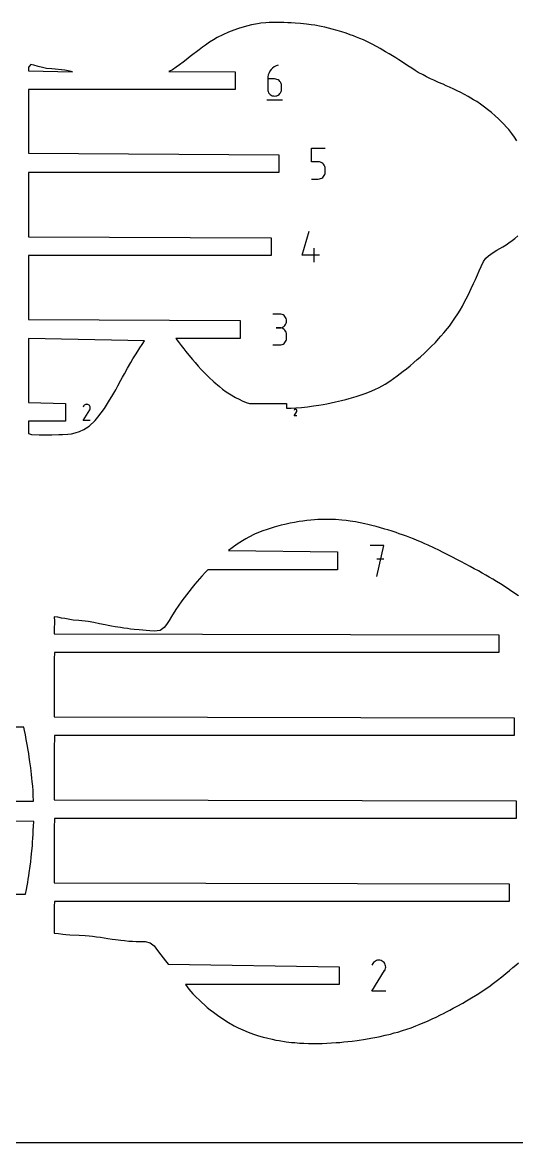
# Model space of a CAD drawing. Extents: x 0 to 600, y 0 to 900.
# Drawn here: x 295.1 to 371.6, y 0 to 173.6 of the extents above; entities that cross this region are included whole.
import ezdxf

# ---------------------------------------------------------------- set-up
doc = ezdxf.new("R2010")
doc.units = 0

msp = doc.modelspace()

# ---------------------------------------------------------------- linework, layer by layer
at = {"layer": 'annotation', "color": 1}
for p, q in [((334.065796, 166.719486), (333.813623, 166.52932)), ((334.345997, 166.873746), (334.065796, 166.719486)), ((334.65135, 166.988235), (334.345997, 166.873746)), ((334.65135, 166.988235), (334.65135, 166.988235)), ((333.073848, 165.175163), (333.050247, 164.850721)), ((333.142736, 165.486888), (333.073848, 165.175163)), ((333.254034, 165.782031), (333.142736, 165.486888)), ((333.404866, 166.056727), (333.254034, 165.782031)), ((333.592354, 166.307112), (333.404866, 166.056727)), ((333.813623, 166.52932), (333.592354, 166.307112)), ((333.050247, 164.850721), (333.050247, 163.255337)), ((334.116144, 164.850721), (333.050247, 164.850721)), ((333.050247, 163.255337), (333.050247, 163.255337)), ((333.050247, 163.255337), (333.067456, 163.063591)), ((334.307848, 164.833613), (334.116144, 164.850721)), ((334.488235, 164.784273), (334.307848, 164.833613)), ((334.654305, 164.705676), (334.488235, 164.784273)), ((334.803056, 164.600798), (334.654305, 164.705676)), ((334.93149, 164.472614), (334.803056, 164.600798)), ((335.036606, 164.324099), (334.93149, 164.472614)), ((335.115403, 164.15823), (335.036606, 164.324099)), ((335.164882, 163.977982), (335.115403, 164.15823)), ((335.182041, 163.786329), (335.164882, 163.977982)), ((335.164882, 163.063591), (335.182041, 163.255337)), ((335.182041, 163.255337), (335.182041, 163.786329)), ((335.182041, 163.786329), (335.182041, 163.786329)), ((332.916746, 161.588235), (335.316746, 161.588235)), ((333.067456, 163.063591), (333.117058, 162.883094)), ((333.117058, 162.883094), (333.196016, 162.716864)), ((333.196016, 162.716864), (333.301293, 162.567922)), ((333.301293, 162.567922), (333.429851, 162.439288)), ((333.429851, 162.439288), (333.578652, 162.333983)), ((333.578652, 162.333983), (333.74466, 162.255025)), ((333.74466, 162.255025), (333.924836, 162.205436)), ((333.924836, 162.205436), (334.116144, 162.188235)), ((334.116144, 162.188235), (334.307848, 162.205436)), ((334.116144, 162.188235), (334.116144, 162.188235)), ((334.307848, 162.205436), (334.488235, 162.255025)), ((334.488235, 162.255025), (334.654305, 162.333983)), ((334.654305, 162.333983), (334.803056, 162.439288)), ((334.803056, 162.439288), (334.93149, 162.567922)), ((334.93149, 162.567922), (335.036606, 162.716864)), ((335.036606, 162.716864), (335.115403, 162.883094)), ((335.115403, 162.883094), (335.164882, 163.063591)), ((339.811799, 151.993578), (339.811799, 154.131092)), ((339.811799, 154.131092), (341.943594, 154.131092)), ((340.877697, 151.993578), (339.811799, 151.993578)), ((341.069084, 151.97647), (340.877697, 151.993578)), ((341.249302, 151.927129), (341.069084, 151.97647)), ((341.415322, 151.848533), (341.249302, 151.927129)), ((341.564114, 151.743654), (341.415322, 151.848533)), ((341.692647, 151.61547), (341.564114, 151.743654)), ((341.797891, 151.466956), (341.692647, 151.61547)), ((341.876817, 151.301087), (341.797891, 151.466956)), ((341.926395, 151.120838), (341.876817, 151.301087)), ((341.943594, 150.929185), (341.926395, 151.120838)), ((339.811799, 149.331092), (340.877697, 149.331092)), ((340.877697, 149.331092), (341.069004, 149.348293)), ((340.877697, 149.331092), (340.877697, 149.331092)), ((341.069004, 149.348293), (341.249181, 149.397882)), ((341.249181, 149.397882), (341.415188, 149.476839)), ((341.415188, 149.476839), (341.56399, 149.582145)), ((341.56399, 149.582145), (341.692547, 149.710778)), ((341.692547, 149.710778), (341.797824, 149.85972)), ((341.797824, 149.85972), (341.876782, 150.02595)), ((341.876782, 150.02595), (341.926385, 150.206448)), ((341.926385, 150.206448), (341.943594, 150.398193)), ((341.943594, 150.398193), (341.943594, 150.929185)), ((341.943594, 150.929185), (341.943594, 150.929185)), ((338.403937, 137.54105), (339.468329, 141.273948)), ((341.069132, 137.54105), (338.403937, 137.54105)), ((340.270235, 136.473948), (340.270235, 138.605743)), ((334.896306, 128.411236), (333.830409, 128.411236)), ((335.08801, 128.394029), (334.896306, 128.411236)), ((335.268397, 128.344441), (335.08801, 128.394029)), ((335.434467, 128.265522), (335.268397, 128.344441)), ((335.583219, 128.160321), (335.434467, 128.265522)), ((335.711652, 128.031889), (335.583219, 128.160321)), ((335.816768, 127.883276), (335.711652, 128.031889)), ((335.711652, 126.659303), (335.816768, 126.808292)), ((335.895565, 127.717531), (335.816768, 127.883276)), ((335.816768, 126.808292), (335.895565, 126.974562)), ((335.945044, 127.537703), (335.895565, 127.717531)), ((335.895565, 126.974562), (335.945044, 127.155087)), ((335.962203, 127.346843), (335.945044, 127.537703)), ((335.945044, 127.155087), (335.962203, 127.346843)), ((335.962203, 127.346843), (335.962203, 127.346843)), ((334.896306, 126.279441), (334.362605, 126.279441)), ((334.362605, 126.279441), (334.896306, 126.279441)), ((334.896306, 126.279441), (335.08801, 126.296652)), ((335.08801, 126.262234), (334.896306, 126.279441)), ((334.896306, 126.279441), (334.896306, 126.279441)), ((335.08801, 126.296652), (335.268397, 126.346269)), ((335.268397, 126.212646), (335.08801, 126.262234)), ((335.268397, 126.346269), (335.434467, 126.425266)), ((335.434467, 126.133727), (335.268397, 126.212646)), ((335.434467, 126.425266), (335.583219, 126.530619)), ((335.583219, 126.028526), (335.434467, 126.133727)), ((335.583219, 126.530619), (335.711652, 126.659303)), ((335.711652, 125.900095), (335.583219, 126.028526)), ((335.816768, 125.751481), (335.711652, 125.900095)), ((335.895565, 125.585736), (335.816768, 125.751481)), ((335.945044, 125.405908), (335.895565, 125.585736)), ((335.962203, 125.215048), (335.945044, 125.405908)), ((335.962203, 124.681347), (335.962203, 125.215048)), ((335.962203, 125.215048), (335.962203, 125.215048)), ((333.830409, 123.616955), (334.896306, 123.616955)), ((334.896306, 123.616955), (335.08801, 123.634152)), ((334.896306, 123.616955), (334.896306, 123.616955)), ((335.08801, 123.634152), (335.268397, 123.683715)), ((335.268397, 123.683715), (335.434467, 123.762602)), ((335.434467, 123.762602), (335.583219, 123.86777)), ((335.583219, 123.86777), (335.711652, 123.996177)), ((335.711652, 123.996177), (335.816768, 124.144781)), ((335.816768, 124.144781), (335.895565, 124.310539)), ((335.895565, 124.310539), (335.945044, 124.490408)), ((335.945044, 124.490408), (335.962203, 124.681347)), ((304.45782, 111.900218), (305.491516, 113.564336)), ((304.532851, 114.138998), (304.459399, 113.998097)), ((304.591141, 114.221654), (304.532851, 114.138998)), ((304.661076, 114.290652), (304.591141, 114.221654)), ((304.740529, 114.345441), (304.661076, 114.290652)), ((304.827373, 114.385467), (304.740529, 114.345441)), ((304.919481, 114.410178), (304.827373, 114.385467)), ((305.014726, 114.419022), (304.919481, 114.410178)), ((305.110981, 114.411445), (305.014726, 114.419022)), ((305.206119, 114.386895), (305.110981, 114.411445)), ((305.298014, 114.344821), (305.206119, 114.386895)), ((305.380204, 114.286458), (305.298014, 114.344821)), ((305.298014, 114.344821), (305.298014, 114.344821)), ((305.448923, 114.216423), (305.380204, 114.286458)), ((305.503562, 114.136862), (305.448923, 114.216423)), ((305.491516, 113.564336), (305.492752, 113.565865)), ((305.491516, 113.564336), (305.491516, 113.564336)), ((305.492752, 113.565865), (305.493937, 113.567407)), ((305.493937, 113.567407), (305.495079, 113.568975)), ((305.495079, 113.568975), (305.496186, 113.570583)), ((305.496186, 113.570583), (305.497265, 113.572242)), ((305.497265, 113.572242), (305.498326, 113.573966)), ((305.498326, 113.573966), (305.499374, 113.575768)), ((305.499374, 113.575768), (305.500419, 113.577661)), ((305.500419, 113.577661), (305.501467, 113.579658)), ((305.501467, 113.579658), (305.544148, 113.671298)), ((305.501467, 113.579658), (305.501467, 113.579658)), ((305.543508, 114.049922), (305.503562, 114.136862)), ((305.568151, 113.95775), (305.543508, 114.049922)), ((305.544148, 113.671298), (305.569082, 113.766291)), ((305.576879, 113.86249), (305.568151, 113.95775)), ((305.569082, 113.766291), (305.576879, 113.86249)), ((337.126657, 112.64993), (337.545022, 113.323444)), ((337.157024, 113.556025), (337.127297, 113.498999)), ((337.180616, 113.589478), (337.157024, 113.556025)), ((337.208921, 113.617404), (337.180616, 113.589478)), ((337.241077, 113.639578), (337.208921, 113.617404)), ((337.276225, 113.655778), (337.241077, 113.639578)), ((337.313504, 113.665779), (337.276225, 113.655778)), ((337.352052, 113.669358), (337.313504, 113.665779)), ((337.391009, 113.666292), (337.352052, 113.669358)), ((337.429514, 113.656356), (337.391009, 113.666292)), ((337.466707, 113.639327), (337.429514, 113.656356)), ((337.499971, 113.615706), (337.466707, 113.639327)), ((337.466707, 113.639327), (337.466707, 113.639327)), ((337.527784, 113.587361), (337.499971, 113.615706)), ((337.549897, 113.555161), (337.527784, 113.587361)), ((337.545022, 113.323444), (337.545522, 113.324063)), ((337.545022, 113.323444), (337.545022, 113.323444)), ((337.545522, 113.324063), (337.546002, 113.324687)), ((337.546002, 113.324687), (337.546464, 113.325322)), ((337.546464, 113.325322), (337.546912, 113.325972)), ((337.546912, 113.325972), (337.547349, 113.326643)), ((337.547349, 113.326643), (337.547778, 113.327341)), ((337.547778, 113.327341), (337.548203, 113.328071)), ((337.548203, 113.328071), (337.548625, 113.328837)), ((337.548625, 113.328837), (337.54905, 113.329645)), ((337.54905, 113.329645), (337.566324, 113.366734)), ((337.54905, 113.329645), (337.54905, 113.329645)), ((337.566065, 113.519974), (337.549897, 113.555161)), ((337.576038, 113.482669), (337.566065, 113.519974)), ((337.566324, 113.366734), (337.576415, 113.40518)), ((337.579571, 113.444115), (337.576038, 113.482669)), ((337.576415, 113.40518), (337.579571, 113.444115)), ((305.576499, 111.900218), (304.45782, 111.900218)), ((337.579417, 112.64993), (337.126657, 112.64993)), ((351.027464, 92.560584), (348.89296, 92.560584)), ((349.960363, 87.760584), (351.027464, 92.560584)), ((351.027464, 90.42307), (349.960363, 90.42307)), ((349.443325, 27.898637), (349.332246, 27.741125)), ((349.576596, 28.030124), (349.443325, 27.898637)), ((349.728004, 28.134531), (349.576596, 28.030124)), ((349.893496, 28.210806), (349.728004, 28.134531)), ((350.06902, 28.257896), (349.893496, 28.210806)), ((350.250523, 28.274748), (350.06902, 28.257896)), ((350.43395, 28.26031), (350.250523, 28.274748)), ((350.615249, 28.213528), (350.43395, 28.26031)), ((350.790367, 28.133349), (350.615249, 28.213528)), ((350.946991, 28.022131), (350.790367, 28.133349)), ((350.790367, 28.133349), (350.790367, 28.133349)), ((351.077946, 27.88867), (350.946991, 28.022131)), ((351.182067, 27.737056), (351.077946, 27.88867)), ((349.189263, 23.474826), (351.159111, 26.646029)), ((349.332246, 27.741125), (349.192273, 27.472619)), ((351.159111, 26.646029), (351.161466, 26.648943)), ((351.159111, 26.646029), (351.159111, 26.646029)), ((351.161466, 26.648943), (351.163725, 26.651882)), ((351.163725, 26.651882), (351.165901, 26.65487)), ((351.165901, 26.65487), (351.168011, 26.657933)), ((351.168011, 26.657933), (351.170068, 26.661094)), ((351.170068, 26.661094), (351.172089, 26.66438)), ((351.172089, 26.66438), (351.174087, 26.667814)), ((351.174087, 26.667814), (351.176077, 26.671422)), ((351.176077, 26.671422), (351.178075, 26.675228)), ((351.178075, 26.675228), (351.25941, 26.84986)), ((351.178075, 26.675228), (351.178075, 26.675228)), ((351.258189, 27.57138), (351.182067, 27.737056)), ((351.30515, 27.395732), (351.258189, 27.57138)), ((351.25941, 26.84986), (351.306924, 27.030882)), ((351.321783, 27.214202), (351.30515, 27.395732)), ((351.306924, 27.030882), (351.321783, 27.214202)), ((351.321058, 23.474826), (349.189263, 23.474826))]:
    msp.add_line(p, q, dxfattribs=at)
at = {"layer": 'boundary', "color": 5}
for p, q in [((334.915004, 173.609786), (333.966248, 173.599784)), ((335.542483, 173.594159), (334.915004, 173.609786)), ((326.998368, 172.10712), (326.07892, 171.692816)), ((327.815356, 172.431153), (326.998368, 172.10712)), ((328.516814, 172.670044), (327.815356, 172.431153)), ((329.038807, 172.828244), (328.516814, 172.670044)), ((329.966863, 173.080477), (329.038807, 172.828244)), ((330.544513, 173.211257), (329.966863, 173.080477)), ((331.482406, 173.396479), (330.544513, 173.211257)), ((332.010228, 173.473215), (331.482406, 173.396479)), ((332.754313, 173.546163), (332.010228, 173.473215)), ((333.262243, 173.576694), (332.754313, 173.546163)), ((333.966248, 173.599784), (333.262243, 173.576694)), ((336.176705, 173.565981), (335.542483, 173.594159)), ((336.692977, 173.533328), (336.176705, 173.565981)), ((337.290038, 173.49147), (336.692977, 173.533328)), ((338.151089, 173.42331), (337.290038, 173.49147)), ((339.059493, 173.333409), (338.151089, 173.42331)), ((339.804951, 173.240042), (339.059493, 173.333409)), ((340.367205, 173.16329), (339.804951, 173.240042)), ((341.304564, 172.982382), (340.367205, 173.16329)), ((341.877727, 172.853596), (341.304564, 172.982382)), ((342.451549, 172.726322), (341.877727, 172.853596)), ((343.038807, 172.574543), (342.451549, 172.726322)), ((343.784932, 172.370442), (343.038807, 172.574543)), ((344.514777, 172.149261), (343.784932, 172.370442)), ((345.206721, 171.9231), (344.514777, 172.149261)), ((345.814538, 171.705587), (345.206721, 171.9231)), ((324.039402, 170.528743), (323.393977, 170.079417)), ((324.632493, 170.916247), (324.039402, 170.528743)), ((325.209034, 171.249965), (324.632493, 170.916247)), ((326.07892, 171.692816), (325.209034, 171.249965)), ((346.313275, 171.519139), (345.814538, 171.705587)), ((346.80478, 171.334093), (346.313275, 171.519139)), ((347.337593, 171.129826), (346.80478, 171.334093)), ((347.877529, 170.890003), (347.337593, 171.129826)), ((348.420346, 170.635718), (347.877529, 170.890003)), ((349.129045, 170.284037), (348.420346, 170.635718)), ((349.984884, 169.832778), (349.129045, 170.284037)), ((321.464832, 168.63541), (321.046169, 168.34035)), ((322.005431, 169.048595), (321.464832, 168.63541)), ((322.412872, 169.373914), (322.005431, 169.048595)), ((322.943731, 169.768599), (322.412872, 169.373914)), ((323.393977, 170.079417), (322.943731, 169.768599)), ((350.481332, 169.559508), (349.984884, 169.832778)), ((351.315165, 169.061983), (350.481332, 169.559508)), ((351.852872, 168.749094), (351.315165, 169.061983)), ((352.362499, 168.449259), (351.852872, 168.749094)), ((352.899254, 168.115077), (352.362499, 168.449259)), ((296.346031, 167.093823), (296.010028, 166.655142)), ((296.854872, 166.967336), (296.346031, 167.093823)), ((297.515595, 166.796875), (296.854872, 166.967336)), ((298.163501, 166.623907), (297.515595, 166.796875)), ((319.402702, 167.022278), (318.875584, 166.647274)), ((319.941175, 167.441392), (319.402702, 167.022278)), ((320.40698, 167.833069), (319.941175, 167.441392)), ((321.046169, 168.34035), (320.40698, 167.833069)), ((353.359627, 167.818359), (352.899254, 168.115077)), ((354.07262, 167.348979), (353.359627, 167.818359)), ((354.769821, 166.894957), (354.07262, 167.348979)), ((355.363468, 166.497271), (354.769821, 166.894957)), ((296.010028, 166.655142), (296.01038, 166.111235)), ((296.01038, 166.111235), (302.815522, 165.961235)), ((298.783209, 166.484938), (298.163501, 166.623907)), ((299.628536, 166.427132), (298.783209, 166.484938)), ((301.613825, 166.21032), (299.628536, 166.427132)), ((302.148418, 166.099844), (301.613825, 166.21032)), ((302.815522, 165.961235), (302.148418, 166.099844)), ((318.287573, 166.27994), (317.737604, 165.983488)), ((317.737604, 165.983488), (327.989746, 165.961235)), ((318.875584, 166.647274), (318.287573, 166.27994)), ((327.989746, 165.961235), (327.989746, 163.215235)), ((355.882899, 166.164672), (355.363468, 166.497271)), ((356.355152, 165.869797), (355.882899, 166.164672)), ((357.113938, 165.463287), (356.355152, 165.869797)), ((357.629143, 165.194676), (357.113938, 165.463287)), ((358.278182, 164.884111), (357.629143, 165.194676)), ((296.019483, 163.215235), (296.009182, 161.024408)), ((327.989746, 163.215235), (296.019483, 163.215235)), ((358.794831, 164.644089), (358.278182, 164.884111)), ((359.521646, 164.317586), (358.794831, 164.644089)), ((360.201651, 164.014971), (359.521646, 164.317586)), ((360.698561, 163.79635), (360.201651, 164.014971)), ((361.223892, 163.564836), (360.698561, 163.79635)), ((361.877015, 163.265421), (361.223892, 163.564836)), ((362.412145, 163.007865), (361.877015, 163.265421)), ((362.957954, 162.73527), (362.412145, 163.007865)), ((363.520869, 162.441756), (362.957954, 162.73527)), ((364.079317, 162.138604), (363.520869, 162.441756)), ((364.93668, 161.635013), (364.079317, 162.138604)), ((365.410275, 161.335407), (364.93668, 161.635013)), ((296.009182, 161.024408), (296.009236, 158.666334)), ((365.994941, 160.936119), (365.410275, 161.335407)), ((366.628199, 160.476627), (365.994941, 160.936119)), ((367.101347, 160.108782), (366.628199, 160.476627)), ((367.688379, 159.636352), (367.101347, 160.108782)), ((296.009236, 158.666334), (296.009236, 156.995035)), ((368.297075, 159.10834), (367.688379, 159.636352)), ((368.798679, 158.63951), (368.297075, 159.10834)), ((369.208224, 158.242869), (368.798679, 158.63951)), ((369.63644, 157.815395), (369.208224, 158.242869)), ((296.009236, 156.995035), (296.009197, 153.92605)), ((370.043368, 157.380145), (369.63644, 157.815395)), ((370.376564, 156.992896), (370.043368, 157.380145)), ((370.835437, 156.415311), (370.376564, 156.992896)), ((371.264079, 155.831787), (370.835437, 156.415311)), ((371.642511, 155.276462), (371.264079, 155.831787)), ((296.009197, 153.92605), (296.009182, 153.337395)), ((296.009182, 153.337395), (334.751299, 153.104092)), ((334.751299, 153.104092), (334.751299, 150.358092)), ((296.019483, 150.358092), (296.009182, 149.579138)), ((296.009182, 149.579138), (296.009182, 148.61141)), ((334.751299, 150.358092), (296.019483, 150.358092)), ((296.009182, 148.61141), (296.009183, 146.038655)), ((296.009183, 146.038655), (296.009183, 143.512963)), ((296.009183, 143.512963), (296.009182, 141.929139)), ((296.009182, 141.929139), (296.009183, 140.396948)), ((296.009183, 140.396948), (333.610136, 140.246948)), ((333.610136, 140.246948), (333.610136, 137.500948)), ((369.440591, 138.838071), (369.957252, 139.148786)), ((369.957252, 139.148786), (370.406859, 139.448154)), ((370.406859, 139.448154), (370.91498, 139.802432)), ((370.91498, 139.802432), (371.334362, 140.14084)), ((371.334362, 140.14084), (371.807746, 140.554813)), ((296.019482, 137.500948), (296.009182, 135.802657)), ((333.610136, 137.500948), (296.019482, 137.500948)), ((366.851923, 137.088175), (367.237471, 137.450241)), ((367.237471, 137.450241), (367.944797, 137.93512)), ((367.944797, 137.93512), (368.552488, 138.300579)), ((368.552488, 138.300579), (369.440591, 138.838071)), ((296.009182, 135.802657), (296.009183, 133.31605)), ((365.803893, 135.094094), (366.108213, 135.759468)), ((366.108213, 135.759468), (366.482626, 136.556831)), ((366.482626, 136.556831), (366.851923, 137.088175)), ((364.926467, 133.168285), (365.208049, 133.78877)), ((365.208049, 133.78877), (365.514474, 134.463647)), ((365.514474, 134.463647), (365.803893, 135.094094)), ((296.009183, 133.31605), (296.009182, 129.794633)), ((364.335071, 131.888503), (364.569573, 132.390181)), ((364.569573, 132.390181), (364.926467, 133.168285)), ((363.196376, 129.64273), (363.593808, 130.385817)), ((363.593808, 130.385817), (363.97567, 131.141513)), ((363.97567, 131.141513), (364.335071, 131.888503)), ((296.009182, 129.794633), (296.009183, 127.539805)), ((362.489077, 128.448519), (362.847163, 129.034778)), ((362.847163, 129.034778), (363.196376, 129.64273)), ((296.009183, 127.539805), (328.769908, 127.389805)), ((328.769908, 127.389805), (328.769908, 124.643804)), ((361.179125, 126.557726), (361.502785, 126.987881)), ((361.502785, 126.987881), (362.046992, 127.768132)), ((362.046992, 127.768132), (362.489077, 128.448519)), ((359.88578, 124.968779), (360.317347, 125.475666)), ((360.317347, 125.475666), (360.867262, 126.151149)), ((360.867262, 126.151149), (361.179125, 126.557726)), ((296.019575, 124.643804), (296.009182, 121.272917)), ((313.983015, 124.253396), (296.019575, 124.643804)), ((313.243451, 123.183757), (313.593465, 123.70677)), ((313.593465, 123.70677), (313.983015, 124.253396)), ((318.814456, 124.643804), (319.187699, 124.161471)), ((328.769908, 124.643804), (318.814456, 124.643804)), ((319.187699, 124.161471), (319.661556, 123.534801)), ((319.661556, 123.534801), (320.065828, 123.008547)), ((357.906393, 122.904188), (358.377861, 123.367725)), ((358.377861, 123.367725), (359.020506, 124.026336)), ((359.020506, 124.026336), (359.520776, 124.561867)), ((359.520776, 124.561867), (359.88578, 124.968779)), ((312.187926, 121.471919), (312.550802, 122.073587)), ((312.550802, 122.073587), (312.912519, 122.657486)), ((312.912519, 122.657486), (313.243451, 123.183757)), ((320.065828, 123.008547), (320.378558, 122.603956)), ((320.378558, 122.603956), (320.834248, 122.026112)), ((320.834248, 122.026112), (321.38009, 121.369853)), ((356.2118, 121.346854), (356.667964, 121.752487)), ((356.667964, 121.752487), (357.399555, 122.421407)), ((357.399555, 122.421407), (357.906393, 122.904188)), ((296.009182, 121.272917), (296.009183, 119.256008)), ((310.847567, 119.123629), (311.35483, 120.02229)), ((311.35483, 120.02229), (311.858177, 120.908747)), ((311.858177, 120.908747), (312.187926, 121.471919)), ((321.38009, 121.369853), (321.796571, 120.875296)), ((321.796571, 120.875296), (322.274207, 120.34368)), ((322.274207, 120.34368), (322.751896, 119.829085)), ((322.751896, 119.829085), (323.291594, 119.267455)), ((354.039608, 119.55729), (354.53292, 119.943203)), ((354.53292, 119.943203), (355.09956, 120.401705)), ((355.09956, 120.401705), (355.686691, 120.894356)), ((355.686691, 120.894356), (356.2118, 121.346854)), ((296.009183, 119.256008), (296.009182, 117.664104)), ((309.844811, 117.298435), (310.310483, 118.142518)), ((310.310483, 118.142518), (310.581281, 118.6371)), ((310.581281, 118.6371), (310.847567, 119.123629)), ((323.291594, 119.267455), (323.916152, 118.650794)), ((323.916152, 118.650794), (324.693149, 117.928376)), ((351.94862, 118.028019), (352.521615, 118.426032)), ((352.521615, 118.426032), (353.101145, 118.8486)), ((353.101145, 118.8486), (353.547392, 119.179687)), ((353.547392, 119.179687), (354.039608, 119.55729)), ((296.009182, 117.664104), (296.009224, 114.682661)), ((309.201989, 116.149717), (309.514235, 116.688853)), ((309.514235, 116.688853), (309.844811, 117.298435)), ((324.693149, 117.928376), (325.579811, 117.170384)), ((325.579811, 117.170384), (326.066178, 116.786444)), ((326.066178, 116.786444), (326.638207, 116.374228)), ((326.638207, 116.374228), (327.154613, 116.031367)), ((348.159469, 116.11438), (348.796836, 116.35983)), ((348.796836, 116.35983), (349.643736, 116.723989)), ((349.643736, 116.723989), (350.288519, 117.033308)), ((350.288519, 117.033308), (351.231053, 117.552092)), ((351.231053, 117.552092), (351.94862, 118.028019)), ((296.009224, 114.682661), (301.74192, 114.532661)), ((308.248794, 114.564772), (308.548783, 115.03786)), ((308.548783, 115.03786), (308.896993, 115.630685)), ((308.896993, 115.630685), (309.201989, 116.149717)), ((327.154613, 116.031367), (328.059389, 115.495414)), ((328.059389, 115.495414), (328.611484, 115.210718)), ((328.611484, 115.210718), (329.094834, 114.978718)), ((329.094834, 114.978718), (329.700953, 114.725548)), ((329.700953, 114.725548), (330.241706, 114.532661)), ((342.216436, 114.51331), (342.871863, 114.647542)), ((342.871863, 114.647542), (343.542448, 114.790275)), ((343.542448, 114.790275), (344.489944, 115.01106)), ((344.489944, 115.01106), (345.126861, 115.172108)), ((345.126861, 115.172108), (345.656016, 115.315606)), ((345.656016, 115.315606), (346.773662, 115.647298)), ((346.773662, 115.647298), (347.52018, 115.886498)), ((347.52018, 115.886498), (348.159469, 116.11438)), ((301.74192, 114.532661), (301.74192, 111.786661)), ((306.750729, 112.403971), (307.256489, 113.07623)), ((307.256489, 113.07623), (307.757796, 113.794812)), ((307.757796, 113.794812), (308.248794, 114.564772)), ((330.241706, 114.532661), (335.951859, 114.532661)), ((335.951859, 114.532661), (335.951859, 113.82805)), ((335.951859, 113.82805), (336.67559, 113.845132)), ((336.67559, 113.845132), (337.380495, 113.880742)), ((337.380495, 113.880742), (338.278274, 113.949115)), ((338.278274, 113.949115), (339.233629, 114.047535)), ((339.233629, 114.047535), (340.130304, 114.164436)), ((340.130304, 114.164436), (340.960405, 114.290744)), ((340.960405, 114.290744), (341.642994, 114.40664)), ((341.642994, 114.40664), (342.216436, 114.51331)), ((296.019483, 111.786661), (296.009182, 111.636662)), ((296.009182, 111.636662), (296.009182, 110.996497)), ((301.74192, 111.786661), (296.019483, 111.786661)), ((305.381061, 111.051004), (306.319099, 111.910182)), ((306.319099, 111.910182), (306.750729, 112.403971)), ((296.009177, 110.476906), (296.008055, 109.907219)), ((296.008055, 109.907219), (296.482812, 109.726155)), ((296.009182, 110.996497), (296.009177, 110.476906)), ((296.482812, 109.726155), (297.659465, 109.703024)), ((297.659465, 109.703024), (298.423342, 109.697376)), ((298.423342, 109.697376), (299.617851, 109.71097)), ((299.617851, 109.71097), (300.682417, 109.722699)), ((300.682417, 109.722699), (301.261724, 109.73805)), ((301.261724, 109.73805), (302.116692, 109.77879)), ((302.116692, 109.77879), (302.643228, 109.850076)), ((302.643228, 109.850076), (303.258771, 109.991087)), ((303.258771, 109.991087), (303.898634, 110.210989)), ((303.898634, 110.210989), (304.570643, 110.527455)), ((304.570643, 110.527455), (305.381061, 111.051004)), ((335.137263, 95.66774), (334.034405, 95.373324)), ((335.708481, 95.806183), (335.137263, 95.66774)), ((336.510252, 95.980059), (335.708481, 95.806183)), ((337.212182, 96.118522), (336.510252, 95.980059)), ((337.919495, 96.236877), (337.212182, 96.118522)), ((338.510449, 96.324835), (337.919495, 96.236877)), ((339.114206, 96.402194), (338.510449, 96.324835)), ((339.749368, 96.469745), (339.114206, 96.402194)), ((340.282096, 96.514916), (339.749368, 96.469745)), ((340.800475, 96.548933), (340.282096, 96.514916)), ((341.396061, 96.572422), (340.800475, 96.548933)), ((342.46251, 96.581454), (341.396061, 96.572422)), ((343.024671, 96.566698), (342.46251, 96.581454)), ((343.560845, 96.545463), (343.024671, 96.566698)), ((344.51663, 96.476265), (343.560845, 96.545463)), ((345.181011, 96.407299), (344.51663, 96.476265)), ((345.832372, 96.323223), (345.181011, 96.407299)), ((346.644911, 96.193141), (345.832372, 96.323223)), ((347.374905, 96.057425), (346.644911, 96.193141)), ((348.071603, 95.911732), (347.374905, 96.057425)), ((348.571819, 95.796614), (348.071603, 95.911732)), ((349.197211, 95.643609), (348.571819, 95.796614)), ((349.820892, 95.480488), (349.197211, 95.643609)), ((330.152424, 93.855907), (329.669714, 93.585789)), ((330.998865, 94.274587), (330.152424, 93.855907)), ((331.627188, 94.554569), (330.998865, 94.274587)), ((332.294297, 94.815094), (331.627188, 94.554569)), ((332.953228, 95.042985), (332.294297, 94.815094)), ((334.034405, 95.373324), (332.953228, 95.042985)), ((350.340966, 95.337603), (349.820892, 95.480488)), ((351.185691, 95.092144), (350.340966, 95.337603)), ((351.672684, 94.943906), (351.185691, 95.092144)), ((352.316212, 94.738344), (351.672684, 94.943906)), ((352.937976, 94.532978), (352.316212, 94.738344)), ((353.432788, 94.363223), (352.937976, 94.532978)), ((353.93877, 94.184465), (353.432788, 94.363223)), ((354.528777, 93.96798), (353.93877, 94.184465)), ((355.079767, 93.760087), (354.528777, 93.96798)), ((355.621316, 93.550372), (355.079767, 93.760087)), ((327.523075, 92.170381), (326.981819, 91.75274)), ((328.341165, 92.756231), (327.523075, 92.170381)), ((329.136889, 93.275853), (328.341165, 92.756231)), ((329.669714, 93.585789), (329.136889, 93.275853)), ((356.217711, 93.309948), (355.621316, 93.550372)), ((356.840509, 93.048664), (356.217711, 93.309948)), ((357.372954, 92.818377), (356.840509, 93.048664)), ((357.913623, 92.576121), (357.372954, 92.818377)), ((358.801132, 92.164608), (357.913623, 92.576121)), ((359.650996, 91.753799), (358.801132, 92.164608)), ((326.981819, 91.75274), (343.833965, 91.533584)), ((343.833965, 91.533584), (343.833965, 88.787584)), ((360.128011, 91.516628), (359.650996, 91.753799)), ((360.924957, 91.114382), (360.128011, 91.516628)), ((361.689563, 90.724013), (360.924957, 91.114382)), ((362.352418, 90.383084), (361.689563, 90.724013)), ((363.072561, 90.006993), (362.352418, 90.383084)), ((323.767603, 88.787584), (323.398083, 88.396442)), ((343.833965, 88.787584), (323.767603, 88.787584)), ((363.640487, 89.706982), (363.072561, 90.006993)), ((364.37814, 89.308482), (363.640487, 89.706982)), ((365.038474, 88.947094), (364.37814, 89.308482)), ((365.673253, 88.594701), (365.038474, 88.947094)), ((366.286189, 88.249226), (365.673253, 88.594701)), ((322.853877, 87.794154), (321.775315, 86.522109)), ((323.398083, 88.396442), (322.853877, 87.794154)), ((366.821197, 87.94354), (366.286189, 88.249226)), ((367.342686, 87.640729), (366.821197, 87.94354)), ((367.923033, 87.299159), (367.342686, 87.640729)), ((368.492751, 86.957377), (367.923033, 87.299159)), ((369.0883, 86.590411), (368.492751, 86.957377)), ((320.834529, 85.351792), (320.095738, 84.426527)), ((321.366734, 86.029221), (320.834529, 85.351792)), ((321.775315, 86.522109), (321.366734, 86.029221)), ((369.663856, 86.226824), (369.0883, 86.590411)), ((370.480468, 85.690834), (369.663856, 86.226824)), ((371.033871, 85.3219), (370.480468, 85.690834)), ((371.881616, 84.738762), (371.033871, 85.3219)), ((319.774702, 83.980851), (319.15849, 83.126665)), ((320.095738, 84.426527), (319.774702, 83.980851)), ((318.828314, 82.618948), (318.16057, 81.540001)), ((319.15849, 83.126665), (318.828314, 82.618948)), ((300.020389, 80.787716), (300.002352, 79.478265)), ((300.536706, 81.406385), (300.003962, 81.502597)), ((300.003962, 81.502597), (300.020389, 80.787716)), ((301.114622, 81.30269), (300.536706, 81.406385)), ((301.624026, 81.209707), (301.114622, 81.30269)), ((302.153802, 81.117125), (301.624026, 81.209707)), ((302.908272, 80.971344), (302.153802, 81.117125)), ((303.812652, 80.903139), (302.908272, 80.971344)), ((305.244914, 80.781932), (303.812652, 80.903139)), ((306.133306, 80.582431), (305.244914, 80.781932)), ((306.983512, 80.399759), (306.133306, 80.582431)), ((307.860399, 80.228147), (306.983512, 80.399759)), ((308.368024, 80.131295), (307.860399, 80.228147)), ((308.87385, 80.039969), (308.368024, 80.131295)), ((309.435847, 79.939272), (308.87385, 80.039969)), ((310.258418, 79.806451), (309.435847, 79.939272)), ((317.389886, 80.272505), (317.0091, 79.835864)), ((317.785979, 80.917837), (317.389886, 80.272505)), ((318.16057, 81.540001), (317.785979, 80.917837)), ((300.002352, 79.478265), (300.002352, 78.826437)), ((300.002352, 78.826437), (368.839291, 78.67644)), ((310.781566, 79.732899), (310.258418, 79.806451)), ((311.313965, 79.661931), (310.781566, 79.732899)), ((311.82662, 79.597546), (311.313965, 79.661931)), ((312.375029, 79.532152), (311.82662, 79.597546)), ((313.147707, 79.456517), (312.375029, 79.532152)), ((313.725509, 79.41062), (313.147707, 79.456517)), ((314.240695, 79.371486), (313.725509, 79.41062)), ((314.800669, 79.337455), (314.240695, 79.371486)), ((315.483683, 79.267011), (314.800669, 79.337455)), ((316.389115, 79.387824), (315.483683, 79.267011)), ((317.0091, 79.835864), (316.389115, 79.387824)), ((368.839291, 78.67644), (368.839291, 75.93044)), ((300.012652, 75.93044), (300.002352, 74.931034)), ((300.002352, 74.931034), (300.002352, 73.41669)), ((368.839291, 75.93044), (300.012652, 75.93044)), ((300.002352, 73.41669), (300.002352, 70.120813)), ((300.002352, 70.120813), (300.002352, 69.493262)), ((300.002352, 69.493262), (300.002352, 68.93717)), ((300.002352, 68.93717), (300.002352, 65.969295)), ((295.298243, 64.390227), (224.395729, 64.629388)), ((295.404375, 63.865535), (295.298243, 64.390227)), ((300.002352, 65.969295), (371.194904, 65.819296)), ((371.194904, 65.819296), (371.194904, 63.073296)), ((295.534035, 63.202319), (295.404375, 63.865535)), ((295.667254, 62.476801), (295.534035, 63.202319)), ((300.012652, 63.073296), (300.002352, 60.925296)), ((371.194904, 63.073296), (300.012652, 63.073296)), ((295.800841, 61.713627), (295.667254, 62.476801)), ((295.949536, 60.814995), (295.800841, 61.713627)), ((296.032584, 60.290288), (295.949536, 60.814995)), ((300.002352, 60.925296), (300.002352, 57.921559)), ((296.116569, 59.734337), (296.032584, 60.290288)), ((296.221362, 58.995025), (296.116569, 59.734337)), ((296.343419, 58.085744), (296.221362, 58.995025)), ((296.468803, 57.064112), (296.343419, 58.085744)), ((300.002352, 57.921559), (300.002352, 55.42669)), ((296.531337, 56.499745), (296.468803, 57.064112)), ((296.584577, 55.979727), (296.531337, 56.499745)), ((296.652471, 55.222681), (296.584577, 55.979727)), ((296.707649, 54.511838), (296.652471, 55.222681)), ((296.752513, 53.821232), (296.707649, 54.511838)), ((296.778438, 52.936474), (296.752513, 53.821232)), ((300.002352, 55.42669), (300.002352, 53.112152)), ((225.291488, 52.936474), (296.778438, 52.936474)), ((300.002352, 53.112152), (371.53764, 52.962153)), ((371.53764, 52.962153), (371.53764, 50.216153)), ((296.808377, 49.767342), (225.291488, 50.190474)), ((296.754913, 48.345567), (296.784618, 49.036554)), ((296.784618, 49.036554), (296.808377, 49.767342)), ((300.012652, 50.216153), (300.002352, 48.795371)), ((300.002352, 48.795371), (300.002352, 46.800508)), ((371.53764, 50.216153), (300.012652, 50.216153)), ((296.648297, 46.559606), (296.691226, 47.194759)), ((296.691226, 47.194759), (296.724439, 47.752348)), ((296.724439, 47.752348), (296.754913, 48.345567)), ((296.437151, 44.233959), (296.535462, 45.193726)), ((296.535462, 45.193726), (296.606502, 45.99317)), ((296.606502, 45.99317), (296.648297, 46.559606)), ((300.002352, 46.800508), (300.002352, 44.572109)), ((296.271735, 42.846348), (296.356659, 43.527709)), ((296.356659, 43.527709), (296.437151, 44.233959)), ((300.002352, 44.572109), (300.002352, 43.989358)), ((300.002352, 43.989358), (300.002352, 42.47123)), ((296.054562, 41.323643), (296.130426, 41.831269)), ((296.130426, 41.831269), (296.271735, 42.846348)), ((300.002352, 42.47123), (300.002352, 40.875701)), ((295.798721, 39.803583), (295.888151, 40.306201)), ((295.888151, 40.306201), (295.97312, 40.81514)), ((295.97312, 40.81514), (296.054562, 41.323643)), ((300.002352, 40.875701), (300.002352, 40.255008)), ((300.002352, 40.255008), (370.420988, 40.105009)), ((370.420988, 40.105009), (370.420988, 37.359009)), ((224.53562, 38.49756), (295.544492, 38.49756)), ((295.544492, 38.49756), (295.685955, 39.203575)), ((295.685955, 39.203575), (295.798721, 39.803583)), ((300.012667, 37.359009), (300.002374, 36.639411)), ((300.002374, 36.639411), (300.002377, 35.313915)), ((370.420988, 37.359009), (300.012667, 37.359009)), ((300.002377, 35.313915), (300.002364, 34.246624)), ((300.002514, 33.106432), (300.001839, 32.590576)), ((300.002364, 34.246624), (300.002356, 33.685043)), ((300.002356, 33.685043), (300.002514, 33.106432)), ((300.001839, 32.590576), (300.001943, 32.466921)), ((300.001943, 32.466921), (300.64148, 32.384747)), ((300.64148, 32.384747), (301.301341, 32.319485)), ((301.301341, 32.319485), (301.811211, 32.266317)), ((301.811211, 32.266317), (302.4167, 32.197584)), ((302.4167, 32.197584), (303.85914, 32.137718)), ((303.85914, 32.137718), (304.79196, 32.112514)), ((304.79196, 32.112514), (305.379284, 32.045112)), ((305.379284, 32.045112), (305.927703, 31.970953)), ((305.927703, 31.970953), (306.524445, 31.889231)), ((306.524445, 31.889231), (307.135989, 31.820496)), ((307.135989, 31.820496), (307.708906, 31.737845)), ((307.708906, 31.737845), (308.316314, 31.632738)), ((308.316314, 31.632738), (308.945452, 31.535237)), ((308.945452, 31.535237), (309.482743, 31.476996)), ((309.482743, 31.476996), (310.301134, 31.37373)), ((310.301134, 31.37373), (310.877941, 31.299435)), ((310.877941, 31.299435), (311.557207, 31.231771)), ((311.557207, 31.231771), (312.112487, 31.200847)), ((312.112487, 31.200847), (312.687576, 31.173296)), ((312.687576, 31.173296), (313.437608, 31.174517)), ((313.437608, 31.174517), (314.071351, 31.175687)), ((314.071351, 31.175687), (314.851383, 30.982785)), ((314.851383, 30.982785), (315.451251, 30.492217)), ((315.451251, 30.492217), (316.00882, 29.777252)), ((316.00882, 29.777252), (316.488346, 29.123464)), ((316.488346, 29.123464), (316.852257, 28.638975)), ((316.852257, 28.638975), (317.20845, 28.167583)), ((317.20845, 28.167583), (317.626818, 27.630077)), ((371.491239, 27.517784), (371.90427, 27.876639)), ((317.626818, 27.630077), (344.128763, 27.247865)), ((344.128763, 27.247865), (344.128763, 24.501865)), ((369.322577, 25.709614), (369.915814, 26.192054)), ((369.915814, 26.192054), (370.50977, 26.679526)), ((370.50977, 26.679526), (371.024749, 27.115279)), ((371.024749, 27.115279), (371.491239, 27.517784)), ((344.128763, 24.501865), (320.296344, 24.501865)), ((320.296344, 24.501865), (320.812952, 23.771142)), ((367.281653, 24.158577), (368.009994, 24.687533)), ((368.009994, 24.687533), (368.643005, 25.170639)), ((368.643005, 25.170639), (369.322577, 25.709614)), ((320.812952, 23.771142), (321.480552, 23.05836)), ((321.480552, 23.05836), (321.964448, 22.558166)), ((364.619365, 22.415078), (365.224048, 22.786045)), ((365.224048, 22.786045), (365.76165, 23.12935)), ((365.76165, 23.12935), (366.413991, 23.5574)), ((366.413991, 23.5574), (367.281653, 24.158577)), ((321.964448, 22.558166), (322.415364, 22.111853)), ((322.415364, 22.111853), (322.794595, 21.752779)), ((322.794595, 21.752779), (323.289986, 21.307978)), ((323.289986, 21.307978), (323.699031, 20.958605)), ((323.699031, 20.958605), (324.162977, 20.576776)), ((361.788705, 20.813546), (362.402214, 21.145952)), ((362.402214, 21.145952), (363.256093, 21.619427)), ((363.256093, 21.619427), (363.858458, 21.969181)), ((363.858458, 21.969181), (364.619365, 22.415078)), ((324.162977, 20.576776), (324.654727, 20.195239)), ((324.654727, 20.195239), (325.48084, 19.591364)), ((325.48084, 19.591364), (326.037496, 19.214886)), ((326.037496, 19.214886), (326.547689, 18.883802)), ((357.801938, 18.838328), (358.543016, 19.179311)), ((358.543016, 19.179311), (359.120868, 19.452719)), ((359.120868, 19.452719), (359.800939, 19.788856)), ((359.800939, 19.788856), (360.259039, 20.018916)), ((360.259039, 20.018916), (360.724648, 20.256164)), ((360.724648, 20.256164), (361.229704, 20.516817)), ((361.229704, 20.516817), (361.788705, 20.813546)), ((326.547689, 18.883802), (327.003288, 18.605496)), ((327.003288, 18.605496), (327.847734, 18.119692)), ((327.847734, 18.119692), (328.482439, 17.792681)), ((328.482439, 17.792681), (329.193879, 17.462569)), ((329.193879, 17.462569), (330.017204, 17.123693)), ((353.949509, 17.360601), (354.57002, 17.563143)), ((354.57002, 17.563143), (355.242309, 17.797431)), ((355.242309, 17.797431), (356.011867, 18.086361)), ((356.011867, 18.086361), (356.498427, 18.278029)), ((356.498427, 18.278029), (357.135094, 18.546142)), ((357.135094, 18.546142), (357.801938, 18.838328)), ((330.017204, 17.123693), (330.854981, 16.816133)), ((330.854981, 16.816133), (331.455049, 16.618662)), ((331.455049, 16.618662), (332.341627, 16.357146)), ((332.341627, 16.357146), (332.861038, 16.219227)), ((332.861038, 16.219227), (333.734696, 16.013971)), ((333.734696, 16.013971), (334.324436, 15.893736)), ((334.324436, 15.893736), (334.845024, 15.800906)), ((334.845024, 15.800906), (335.887837, 15.641385)), ((335.887837, 15.641385), (336.75164, 15.53855)), ((344.81559, 15.591428), (345.432884, 15.656848)), ((345.432884, 15.656848), (346.121473, 15.738492)), ((346.121473, 15.738492), (346.926912, 15.843804)), ((346.926912, 15.843804), (348.191368, 16.032928)), ((348.191368, 16.032928), (349.034071, 16.18089)), ((349.034071, 16.18089), (349.92544, 16.35051)), ((349.92544, 16.35051), (350.479147, 16.462383)), ((350.479147, 16.462383), (351.217409, 16.625883)), ((351.217409, 16.625883), (352.060362, 16.827587)), ((352.060362, 16.827587), (352.656208, 16.985801)), ((352.656208, 16.985801), (353.184288, 17.13045)), ((353.184288, 17.13045), (353.949509, 17.360601)), ((336.75164, 15.53855), (337.259532, 15.491986)), ((337.259532, 15.491986), (337.986259, 15.435418)), ((337.986259, 15.435418), (338.6221, 15.400009)), ((338.6221, 15.400009), (339.384427, 15.373461)), ((339.384427, 15.373461), (340.222517, 15.359934)), ((340.222517, 15.359934), (340.872437, 15.364435)), ((340.872437, 15.364435), (341.494894, 15.375651)), ((341.494894, 15.375651), (342.198098, 15.401923)), ((342.198098, 15.401923), (342.930844, 15.442634)), ((342.930844, 15.442634), (343.639972, 15.490097)), ((343.639972, 15.490097), (344.243145, 15.53676)), ((344.243145, 15.53676), (344.81559, 15.591428))]:
    msp.add_line(p, q, dxfattribs=at)
at = {"layer": 'frame', "color": 5}
msp.add_line((0, 0), (600, 0), dxfattribs=at)

doc.saveas('drawing.dxf')
